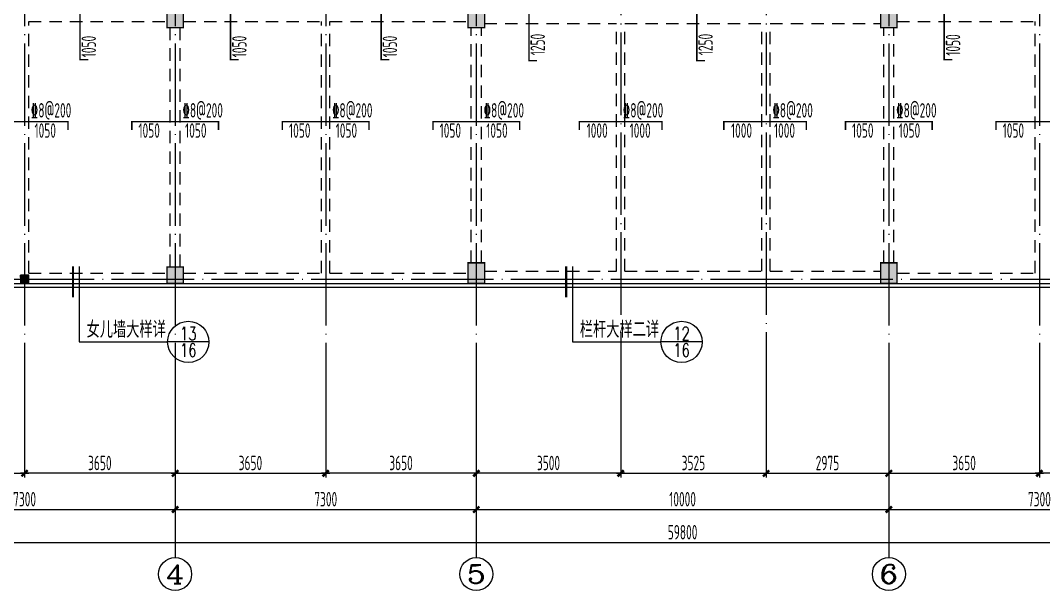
# Model space of a CAD drawing. Extents: x -472319 to -112444, y -516749 to -5704.
# Drawn here: x -288844 to -264044, y -318975 to -305157 of the extents above; entities that cross this region are included whole.
import ezdxf
from ezdxf.enums import TextEntityAlignment as Align

# ---------------------------------------------------------------- set-up
doc = ezdxf.new("R2010")
doc.units = 0
doc.header["$LTSCALE"] = 100
doc.header["$MEASUREMENT"] = 0
for name, pattern in [('3', [5, 3, -2]), ('CENTER', [2, 1.25, -0.25, 0.25, -0.25]), ('DOTE', [2.42, 2, -0.2, 0.02, -0.2])]:
    doc.linetypes.add(name, pattern=pattern)
for name, color, linetype in [('1301', 24, 'Continuous'), ('1305', 1, 'Continuous'), ('1306', 94, 'Continuous'), ('1307', 7, 'Continuous'), ('AXIS', 3, 'Continuous'), ('AXIS_TEXT', 7, 'Continuous'), ('COLUMN', 9, 'Continuous'), ('DIM_IDEN', 3, 'Continuous'), ('DOTE', 1, 'CENTER'), ('PUB_TEXT', 7, 'Continuous'), ('S_BEAM', 4, 'Continuous'), ('S_BEAMDASH', 134, '3'), ('S_CL', 2, 'Continuous')]:
    doc.layers.add(name, color=color, linetype=linetype)
doc.styles.add('_HZTXT', font='txt.shx', dxfattribs={"width": 0.35, "bigfont": 'hztxt.shx'})
doc.styles.add('_TCH_AXIS', font='COMPLEX', dxfattribs={"bigfont": 'GBCBIG'})
doc.styles.add('COMPLEX', font='COMPLEX')
doc.styles.add('HZ', font='tssdeng.shx', dxfattribs={"width": 0.6, "height": 350, "bigfont": 'a.shx'})
doc.styles.get("Standard").update_dxf_attribs({"font": 'tssdeng.shx', "width": 0.6, "bigfont": 'a.shx'})
doc.dimstyles.new('DIMN', dxfattribs={"dimtxt": 350, "dimasz": 150, "dimexe": 100, "dimexo": 100, "dimgap": 75, "dimtad": 1, "dimdec": 0, "dimzin": 0, "dimdsep": 46, "dimtxsty": 'HZ', "dimblk": 'ARCHTICK', "dimcen": 0.09, "dimdle": 100, "dimclrd": 3, "dimclre": 3, "dimclrt": 7, "dimazin": 2, "dimtfac": 1, "dimtdec": 0, "dimtmove": 2, "dimatfit": 3, "dimldrblk": 'ARCHTICK', "dimfxl": 1, "dimtolj": 1, "dimtzin": 0, "dimarcsym": 0})

# ---------------------------------------------------------------- blocks, each defined once
blk = doc.blocks.new('_ArchTick')
at = {"color": 0, "linetype": 'ByBlock', "const_width": 0.4}
blk.add_lwpolyline([(-0.5, -0.5), (0.5, 0.5)], dxfattribs=at)
blk = doc.blocks.new('*D1184')
at = {"layer": 'AXIS', "color": 3, "lineweight": -2, "transparency": 16777216}
for p, q in [((-292394, -315863), (-292394, -317111)), ((-285094, -315863), (-285094, -317111)), ((-292494, -317011), (-284994, -317011))]:
    blk.add_line(p, q, dxfattribs=at)
at = {"layer": 'Defpoints', "color": 0, "transparency": 16777216}
for p in [(-292394, -315763), (-285094, -315763), (-285094, -317011)]:
    blk.add_point(p, dxfattribs=at)
at = {"layer": 'AXIS', "color": 3, "lineweight": -2, "transparency": 16777216, "xscale": 150, "yscale": 150, "zscale": 150, "rotation": 180}
blk.add_blockref('_ArchTick', (-292394, -317011), dxfattribs=at)
at = {"layer": 'AXIS', "color": 3, "lineweight": -2, "transparency": 16777216, "xscale": 150, "yscale": 150, "zscale": 150}
blk.add_blockref('_ArchTick', (-285094, -317011), dxfattribs=at)
at = {"layer": 'AXIS', "color": 7, "transparency": 16777216, "insert": (-288744, -316761), "char_height": 350, "attachment_point": 5, "style": 'HZ'}
blk.add_mtext('\\A1;7300', dxfattribs=at)
blk = doc.blocks.new('*D1185')
at = {"layer": 'AXIS', "color": 3, "lineweight": -2, "transparency": 16777216}
for p, q in [((-285094, -315863), (-285094, -317111)), ((-277794, -315863), (-277794, -317111)), ((-285194, -317011), (-277694, -317011))]:
    blk.add_line(p, q, dxfattribs=at)
at = {"layer": 'Defpoints', "color": 0, "transparency": 16777216}
for p in [(-285094, -315763), (-277794, -315763), (-277794, -317011)]:
    blk.add_point(p, dxfattribs=at)
at = {"layer": 'AXIS', "color": 3, "lineweight": -2, "transparency": 16777216, "xscale": 150, "yscale": 150, "zscale": 150, "rotation": 180}
blk.add_blockref('_ArchTick', (-285094, -317011), dxfattribs=at)
at = {"layer": 'AXIS', "color": 3, "lineweight": -2, "transparency": 16777216, "xscale": 150, "yscale": 150, "zscale": 150}
blk.add_blockref('_ArchTick', (-277794, -317011), dxfattribs=at)
at = {"layer": 'AXIS', "color": 7, "transparency": 16777216, "insert": (-281444, -316761), "char_height": 350, "attachment_point": 5, "style": 'HZ'}
blk.add_mtext('\\A1;7300', dxfattribs=at)
blk = doc.blocks.new('*D1186')
at = {"layer": 'AXIS', "color": 3, "lineweight": -2, "transparency": 16777216}
for p, q in [((-277794, -315863), (-277794, -317111)), ((-267794, -315863), (-267794, -317111)), ((-277894, -317011), (-267694, -317011))]:
    blk.add_line(p, q, dxfattribs=at)
at = {"layer": 'Defpoints', "color": 0, "transparency": 16777216}
for p in [(-277794, -315763), (-267794, -315763), (-267794, -317011)]:
    blk.add_point(p, dxfattribs=at)
at = {"layer": 'AXIS', "color": 3, "lineweight": -2, "transparency": 16777216, "xscale": 150, "yscale": 150, "zscale": 150, "rotation": 180}
blk.add_blockref('_ArchTick', (-277794, -317011), dxfattribs=at)
at = {"layer": 'AXIS', "color": 3, "lineweight": -2, "transparency": 16777216, "xscale": 150, "yscale": 150, "zscale": 150}
blk.add_blockref('_ArchTick', (-267794, -317011), dxfattribs=at)
at = {"layer": 'AXIS', "color": 7, "transparency": 16777216, "insert": (-272794, -316761), "char_height": 350, "attachment_point": 5, "style": 'HZ'}
blk.add_mtext('\\A1;10000', dxfattribs=at)
blk = doc.blocks.new('*D1187')
at = {"layer": 'AXIS', "color": 3, "lineweight": -2, "transparency": 16777216}
for p, q in [((-267794, -315863), (-267794, -317111)), ((-260494, -315863), (-260494, -317111)), ((-267894, -317011), (-260394, -317011))]:
    blk.add_line(p, q, dxfattribs=at)
at = {"layer": 'Defpoints', "color": 0, "transparency": 16777216}
for p in [(-267794, -315763), (-260494, -315763), (-260494, -317011)]:
    blk.add_point(p, dxfattribs=at)
at = {"layer": 'AXIS', "color": 3, "lineweight": -2, "transparency": 16777216, "xscale": 150, "yscale": 150, "zscale": 150, "rotation": 180}
blk.add_blockref('_ArchTick', (-267794, -317011), dxfattribs=at)
at = {"layer": 'AXIS', "color": 3, "lineweight": -2, "transparency": 16777216, "xscale": 150, "yscale": 150, "zscale": 150}
blk.add_blockref('_ArchTick', (-260494, -317011), dxfattribs=at)
at = {"layer": 'AXIS', "color": 7, "transparency": 16777216, "insert": (-264144, -316761), "char_height": 350, "attachment_point": 5, "style": 'HZ'}
blk.add_mtext('\\A1;7300', dxfattribs=at)
blk = doc.blocks.new('*D1191')
at = {"layer": 'AXIS', "color": 3, "lineweight": -2, "transparency": 16777216}
for p, q in [((-302694, -315863), (-302694, -317911)), ((-242894, -315863), (-242894, -317911)), ((-302794, -317811), (-242794, -317811))]:
    blk.add_line(p, q, dxfattribs=at)
at = {"layer": 'Defpoints', "color": 0, "transparency": 16777216}
for p in [(-302694, -315763), (-242894, -315763), (-242894, -317811)]:
    blk.add_point(p, dxfattribs=at)
at = {"layer": 'AXIS', "color": 3, "lineweight": -2, "transparency": 16777216, "xscale": 150, "yscale": 150, "zscale": 150, "rotation": 180}
blk.add_blockref('_ArchTick', (-302694, -317811), dxfattribs=at)
at = {"layer": 'AXIS', "color": 3, "lineweight": -2, "transparency": 16777216, "xscale": 150, "yscale": 150, "zscale": 150}
blk.add_blockref('_ArchTick', (-242894, -317811), dxfattribs=at)
at = {"layer": 'AXIS', "color": 7, "transparency": 16777216, "insert": (-272794, -317561), "char_height": 350, "attachment_point": 5, "style": 'HZ'}
blk.add_mtext('\\A1;59800', dxfattribs=at)
blk = doc.blocks.new('_AXISO')
blk.add_circle((0, 0), 0.5)
at = {"layer": 'AXIS_TEXT', "style": 'COMPLEX', "width": 1.041667}
blk.add_attdef('A', text='', height=0.56, dxfattribs=at).set_placement((-0.25, -0.28), (0.25, -0.28), align=Align.FIT)
blk = doc.blocks.new('*D1225')
at = {"layer": '1301', "color": 3, "lineweight": -2, "transparency": 16777216}
for p, q in [((-277794, -314560), (-277794, -316234)), ((-274294, -314560), (-274294, -316234)), ((-274194, -316134), (-277894, -316134))]:
    blk.add_line(p, q, dxfattribs=at)
at = {"layer": 'Defpoints', "color": 0, "transparency": 16777216}
for p in [(-277794, -314460), (-274294, -314460), (-277794, -316134)]:
    blk.add_point(p, dxfattribs=at)
at = {"layer": '1301', "color": 3, "lineweight": -2, "transparency": 16777216, "xscale": 150, "yscale": 150, "zscale": 150, "rotation": 180}
blk.add_blockref('_ArchTick', (-277794, -316134), dxfattribs=at)
at = {"layer": '1301', "color": 3, "lineweight": -2, "transparency": 16777216, "xscale": 150, "yscale": 150, "zscale": 150}
blk.add_blockref('_ArchTick', (-274294, -316134), dxfattribs=at)
at = {"layer": '1301', "color": 7, "transparency": 16777216, "insert": (-276044, -315884), "char_height": 350, "attachment_point": 5, "style": 'HZ'}
blk.add_mtext('\\A1;3500', dxfattribs=at)
blk = doc.blocks.new('*D1226')
at = {"layer": '1301', "color": 3, "lineweight": -2, "transparency": 16777216}
for p, q in [((-270769, -314560), (-270769, -316234)), ((-267794, -314560), (-267794, -316234)), ((-270869, -316134), (-267694, -316134))]:
    blk.add_line(p, q, dxfattribs=at)
at = {"layer": 'Defpoints', "color": 0, "transparency": 16777216}
for p in [(-270769, -314460), (-267794, -314460), (-267794, -316134)]:
    blk.add_point(p, dxfattribs=at)
at = {"layer": '1301', "color": 3, "lineweight": -2, "transparency": 16777216, "xscale": 150, "yscale": 150, "zscale": 150, "rotation": 180}
blk.add_blockref('_ArchTick', (-270769, -316134), dxfattribs=at)
at = {"layer": '1301', "color": 3, "lineweight": -2, "transparency": 16777216, "xscale": 150, "yscale": 150, "zscale": 150}
blk.add_blockref('_ArchTick', (-267794, -316134), dxfattribs=at)
at = {"layer": '1301', "color": 7, "transparency": 16777216, "insert": (-269281, -315884), "char_height": 350, "attachment_point": 5, "style": 'HZ'}
blk.add_mtext('\\A1;2975', dxfattribs=at)
blk = doc.blocks.new('*D1244')
at = {"layer": '1301', "color": 3, "lineweight": -2, "transparency": 16777216}
for p, q in [((-274294, -314560), (-274294, -316234)), ((-270769, -314560), (-270769, -316234)), ((-274394, -316134), (-270669, -316134))]:
    blk.add_line(p, q, dxfattribs=at)
at = {"layer": 'Defpoints', "color": 0, "transparency": 16777216}
for p in [(-274294, -314460), (-270769, -314460), (-270769, -316134)]:
    blk.add_point(p, dxfattribs=at)
at = {"layer": '1301', "color": 3, "lineweight": -2, "transparency": 16777216, "xscale": 150, "yscale": 150, "zscale": 150, "rotation": 180}
blk.add_blockref('_ArchTick', (-274294, -316134), dxfattribs=at)
at = {"layer": '1301', "color": 3, "lineweight": -2, "transparency": 16777216, "xscale": 150, "yscale": 150, "zscale": 150}
blk.add_blockref('_ArchTick', (-270769, -316134), dxfattribs=at)
at = {"layer": '1301', "color": 7, "transparency": 16777216, "insert": (-272531, -315884), "char_height": 350, "attachment_point": 5, "style": 'HZ'}
blk.add_mtext('\\A1;3525', dxfattribs=at)
blk = doc.blocks.new('*D1245')
at = {"layer": '1301', "color": 3, "lineweight": -2, "transparency": 16777216}
for p, q in [((-288744, -314552), (-288744, -316234)), ((-285094, -314552), (-285094, -316234)), ((-284994, -316134), (-288844, -316134))]:
    blk.add_line(p, q, dxfattribs=at)
at = {"layer": 'Defpoints', "color": 0, "transparency": 16777216}
for p in [(-288744, -314452), (-285094, -314452), (-288744, -316134)]:
    blk.add_point(p, dxfattribs=at)
at = {"layer": '1301', "color": 3, "lineweight": -2, "transparency": 16777216, "xscale": 150, "yscale": 150, "zscale": 150, "rotation": 180}
blk.add_blockref('_ArchTick', (-288744, -316134), dxfattribs=at)
at = {"layer": '1301', "color": 3, "lineweight": -2, "transparency": 16777216, "xscale": 150, "yscale": 150, "zscale": 150}
blk.add_blockref('_ArchTick', (-285094, -316134), dxfattribs=at)
at = {"layer": '1301', "color": 7, "transparency": 16777216, "insert": (-286919, -315884), "char_height": 350, "attachment_point": 5, "style": 'HZ'}
blk.add_mtext('\\A1;3650', dxfattribs=at)
blk = doc.blocks.new('*D1246')
at = {"layer": '1301', "color": 3, "lineweight": -2, "transparency": 16777216}
for p, q in [((-292394, -314552), (-292394, -316234)), ((-288744, -314552), (-288744, -316234)), ((-292494, -316134), (-288644, -316134))]:
    blk.add_line(p, q, dxfattribs=at)
at = {"layer": 'Defpoints', "color": 0, "transparency": 16777216}
for p in [(-292394, -314452), (-288744, -314452), (-288744, -316134)]:
    blk.add_point(p, dxfattribs=at)
at = {"layer": '1301', "color": 3, "lineweight": -2, "transparency": 16777216, "xscale": 150, "yscale": 150, "zscale": 150, "rotation": 180}
blk.add_blockref('_ArchTick', (-292394, -316134), dxfattribs=at)
at = {"layer": '1301', "color": 3, "lineweight": -2, "transparency": 16777216, "xscale": 150, "yscale": 150, "zscale": 150}
blk.add_blockref('_ArchTick', (-288744, -316134), dxfattribs=at)
at = {"layer": '1301', "color": 7, "transparency": 16777216, "insert": (-290569, -315884), "char_height": 350, "attachment_point": 5, "style": 'HZ'}
blk.add_mtext('\\A1;3650', dxfattribs=at)
blk = doc.blocks.new('*D1247')
at = {"layer": '1301', "color": 3, "lineweight": -2, "transparency": 16777216}
for p, q in [((-281444, -314552), (-281444, -316234)), ((-277794, -314552), (-277794, -316234)), ((-277694, -316134), (-281544, -316134))]:
    blk.add_line(p, q, dxfattribs=at)
at = {"layer": 'Defpoints', "color": 0, "transparency": 16777216}
for p in [(-281444, -314452), (-277794, -314452), (-281444, -316134)]:
    blk.add_point(p, dxfattribs=at)
at = {"layer": '1301', "color": 3, "lineweight": -2, "transparency": 16777216, "xscale": 150, "yscale": 150, "zscale": 150, "rotation": 180}
blk.add_blockref('_ArchTick', (-281444, -316134), dxfattribs=at)
at = {"layer": '1301', "color": 3, "lineweight": -2, "transparency": 16777216, "xscale": 150, "yscale": 150, "zscale": 150}
blk.add_blockref('_ArchTick', (-277794, -316134), dxfattribs=at)
at = {"layer": '1301', "color": 7, "transparency": 16777216, "insert": (-279619, -315884), "char_height": 350, "attachment_point": 5, "style": 'HZ'}
blk.add_mtext('\\A1;3650', dxfattribs=at)
blk = doc.blocks.new('*D1248')
at = {"layer": '1301', "color": 3, "lineweight": -2, "transparency": 16777216}
for p, q in [((-285094, -314552), (-285094, -316234)), ((-281444, -314552), (-281444, -316234)), ((-285194, -316134), (-281344, -316134))]:
    blk.add_line(p, q, dxfattribs=at)
at = {"layer": 'Defpoints', "color": 0, "transparency": 16777216}
for p in [(-285094, -314452), (-281444, -314452), (-281444, -316134)]:
    blk.add_point(p, dxfattribs=at)
at = {"layer": '1301', "color": 3, "lineweight": -2, "transparency": 16777216, "xscale": 150, "yscale": 150, "zscale": 150, "rotation": 180}
blk.add_blockref('_ArchTick', (-285094, -316134), dxfattribs=at)
at = {"layer": '1301', "color": 3, "lineweight": -2, "transparency": 16777216, "xscale": 150, "yscale": 150, "zscale": 150}
blk.add_blockref('_ArchTick', (-281444, -316134), dxfattribs=at)
at = {"layer": '1301', "color": 7, "transparency": 16777216, "insert": (-283269, -315884), "char_height": 350, "attachment_point": 5, "style": 'HZ'}
blk.add_mtext('\\A1;3650', dxfattribs=at)
blk = doc.blocks.new('*D1249')
at = {"layer": '1301', "color": 3, "lineweight": -2, "transparency": 16777216}
for p, q in [((-264144, -314552), (-264144, -316234)), ((-260494, -314552), (-260494, -316234)), ((-260394, -316134), (-264244, -316134))]:
    blk.add_line(p, q, dxfattribs=at)
at = {"layer": 'Defpoints', "color": 0, "transparency": 16777216}
for p in [(-264144, -314452), (-260494, -314452), (-264144, -316134)]:
    blk.add_point(p, dxfattribs=at)
at = {"layer": '1301', "color": 3, "lineweight": -2, "transparency": 16777216, "xscale": 150, "yscale": 150, "zscale": 150, "rotation": 180}
blk.add_blockref('_ArchTick', (-264144, -316134), dxfattribs=at)
at = {"layer": '1301', "color": 3, "lineweight": -2, "transparency": 16777216, "xscale": 150, "yscale": 150, "zscale": 150}
blk.add_blockref('_ArchTick', (-260494, -316134), dxfattribs=at)
at = {"layer": '1301', "color": 7, "transparency": 16777216, "insert": (-262319, -315884), "char_height": 350, "attachment_point": 5, "style": 'HZ'}
blk.add_mtext('\\A1;3650', dxfattribs=at)
blk = doc.blocks.new('*D1250')
at = {"layer": '1301', "color": 3, "lineweight": -2, "transparency": 16777216}
for p, q in [((-267794, -314552), (-267794, -316234)), ((-264144, -314552), (-264144, -316234)), ((-267894, -316134), (-264044, -316134))]:
    blk.add_line(p, q, dxfattribs=at)
at = {"layer": 'Defpoints', "color": 0, "transparency": 16777216}
for p in [(-267794, -314452), (-264144, -314452), (-264144, -316134)]:
    blk.add_point(p, dxfattribs=at)
at = {"layer": '1301', "color": 3, "lineweight": -2, "transparency": 16777216, "xscale": 150, "yscale": 150, "zscale": 150, "rotation": 180}
blk.add_blockref('_ArchTick', (-267794, -316134), dxfattribs=at)
at = {"layer": '1301', "color": 3, "lineweight": -2, "transparency": 16777216, "xscale": 150, "yscale": 150, "zscale": 150}
blk.add_blockref('_ArchTick', (-264144, -316134), dxfattribs=at)
at = {"layer": '1301', "color": 7, "transparency": 16777216, "insert": (-265969, -315884), "char_height": 350, "attachment_point": 5, "style": 'HZ'}
blk.add_mtext('\\A1;3650', dxfattribs=at)

msp = doc.modelspace()

# ---------------------------------------------------------------- hatches: boundary and pattern name
at = {"layer": 'COLUMN'}
h = msp.add_hatch(dxfattribs=at)
h.set_pattern_fill('ANSI31', color=0)
h.set_pattern_definition([(45, (-339881.33058, -125794.39142), (-0.08838834765, 0.08838834765), [])])
h.paths.add_polyline_path([(-288843.831, -311532.391), (-288643.831, -311532.391), (-288643.831, -311332.391), (-288843.831, -311332.391)])
at = {"layer": 'S_CL'}
h = msp.add_hatch(dxfattribs=at)
h.set_pattern_fill('ANSI31', color=256)
h.set_pattern_definition([(45, (114544.49969, 334608), (-0.088388347648, 0.088388347648), [])])
h.paths.add_polyline_path([(-299493.831, -297032.39), (-299493.831, -296532.39), (-299893.831, -296532.39), (-299893.831, -297032.39)])
h.paths.add_polyline_path([(-299493.831, -303132.391), (-299493.831, -302732.391), (-299893.831, -302732.391), (-299893.831, -303132.391)])
h.paths.add_polyline_path([(-299493.831, -305332.391), (-299493.831, -304932.391), (-299893.831, -304932.391), (-299893.831, -305332.391)])
h.paths.add_polyline_path([(-299493.831, -311532.391), (-299493.831, -311032.391), (-299893.831, -311032.391), (-299893.831, -311532.391)])
h.paths.add_polyline_path([(-302393.831, -297032.39), (-302393.831, -296532.39), (-302793.831, -296532.39), (-302793.831, -297032.39)])
h.paths.add_polyline_path([(-302393.831, -303132.391), (-302393.831, -302732.391), (-302793.831, -302732.391), (-302793.831, -303132.391)])
h.paths.add_polyline_path([(-302393.831, -305332.391), (-302393.831, -304932.391), (-302793.831, -304932.391), (-302793.831, -305332.391)])
h.paths.add_polyline_path([(-302393.831, -311532.391), (-302393.831, -311032.391), (-302793.831, -311032.391), (-302793.831, -311532.391)])
h.paths.add_polyline_path([(-242793.829, -311532.391), (-242793.829, -311032.391), (-243193.829, -311032.391), (-243193.829, -311532.391)])
h.paths.add_polyline_path([(-245693.829, -311532.391), (-245693.829, -311032.391), (-246093.829, -311032.391), (-246093.829, -311532.391)])
h.paths.add_polyline_path([(-252993.829, -311532.391), (-252993.829, -311132.391), (-253393.829, -311132.391), (-253393.829, -311532.391)])
h.paths.add_polyline_path([(-260293.829, -311532.391), (-260293.829, -311132.391), (-260693.829, -311132.391), (-260693.829, -311532.391)])
h.paths.add_polyline_path([(-267593.829, -311532.391), (-267593.829, -311032.391), (-267993.829, -311032.391), (-267993.829, -311532.391)])
h.paths.add_polyline_path([(-277593.831, -311532.391), (-277593.831, -311032.391), (-277993.831, -311032.391), (-277993.831, -311532.391)])
h.paths.add_polyline_path([(-284893.831, -311532.391), (-284893.831, -311132.391), (-285293.831, -311132.391), (-285293.831, -311532.391)])
h.paths.add_polyline_path([(-292193.831, -311532.391), (-292193.831, -311132.391), (-292593.831, -311132.391), (-292593.831, -311532.391)])
h.paths.add_polyline_path([(-242793.829, -297032.39), (-242793.829, -296532.39), (-243193.829, -296532.39), (-243193.829, -297032.39)])
h.paths.add_polyline_path([(-242793.829, -303132.391), (-242793.829, -302732.391), (-243193.829, -302732.391), (-243193.829, -303132.391)])
h.paths.add_polyline_path([(-242793.829, -305332.391), (-242793.829, -304932.391), (-243193.829, -304932.391), (-243193.829, -305332.391)])
h.paths.add_polyline_path([(-245693.829, -297032.39), (-245693.829, -296532.39), (-246093.829, -296532.39), (-246093.829, -297032.39)])
h.paths.add_polyline_path([(-245693.829, -303132.391), (-245693.829, -302732.391), (-246093.829, -302732.391), (-246093.829, -303132.391)])
h.paths.add_polyline_path([(-245693.829, -305332.391), (-245693.829, -304932.391), (-246093.829, -304932.391), (-246093.829, -305332.391)])
h.paths.add_polyline_path([(-252993.829, -296932.39), (-252993.829, -296532.39), (-253393.829, -296532.39), (-253393.829, -296932.39)])
h.paths.add_polyline_path([(-260293.829, -296932.39), (-260293.829, -296532.39), (-260693.829, -296532.39), (-260693.829, -296932.39)])
h.paths.add_polyline_path([(-267593.829, -296932.39), (-267593.829, -296532.39), (-267993.829, -296532.39), (-267993.829, -296932.39)])
h.paths.add_polyline_path([(-270593.829, -297032.39), (-270593.829, -296532.39), (-270993.829, -296532.39), (-270993.829, -297032.39)])
h.paths.add_polyline_path([(-277593.831, -297032.39), (-277593.831, -296532.39), (-277993.831, -296532.39), (-277993.831, -297032.39)])
h.paths.add_polyline_path([(-284893.831, -296932.39), (-284893.831, -296532.39), (-285293.831, -296532.39), (-285293.831, -296932.39)])
h.paths.add_polyline_path([(-292193.831, -296932.39), (-292193.831, -296532.39), (-292593.831, -296532.39), (-292593.831, -296932.39)])
h.paths.add_polyline_path([(-260293.829, -303132.391), (-260293.829, -302732.391), (-260693.829, -302732.391), (-260693.829, -303132.391)])
h.paths.add_polyline_path([(-260293.829, -305332.391), (-260293.829, -304932.391), (-260693.829, -304932.391), (-260693.829, -305332.391)])
h.paths.add_polyline_path([(-267593.829, -303132.391), (-267593.829, -302732.391), (-267993.829, -302732.391), (-267993.829, -303132.391)])
h.paths.add_polyline_path([(-267593.829, -305332.391), (-267593.829, -304932.391), (-267993.829, -304932.391), (-267993.829, -305332.391)])
h.paths.add_polyline_path([(-270593.829, -303132.391), (-270593.829, -302632.391), (-270993.829, -302632.391), (-270993.829, -303132.391)])
h.paths.add_polyline_path([(-277593.831, -303132.391), (-277593.831, -302632.391), (-277993.831, -302632.391), (-277993.831, -303132.391)])
h.paths.add_polyline_path([(-277593.831, -305332.391), (-277593.831, -304932.391), (-277993.831, -304932.391), (-277993.831, -305332.391)])
h.paths.add_polyline_path([(-284893.831, -303132.391), (-284893.831, -302732.391), (-285293.831, -302732.391), (-285293.831, -303132.391)])
h.paths.add_polyline_path([(-284893.831, -305332.391), (-284893.831, -304932.391), (-285293.831, -304932.391), (-285293.831, -305332.391)])

# ---------------------------------------------------------------- linework, layer by layer
msp.add_lwpolyline([(-261293.829, -296432.39), (-242693.829, -296432.39), (-242693.829, -311632.39), (-302893.829, -311632.39), (-302893.829, -296432.39), (-284293.829, -296432.39)])
at = {"layer": '1305', "const_width": 35}
for points in [[(-272249.331, -306132.391), (-272449.331, -306132.391), (-272449.329, -301032.391), (-272249.329, -301032.391)], [(-276318.831, -306132.391), (-276518.831, -306132.391), (-276518.829, -301757.391), (-276318.829, -301757.391)], [(-287201.333, -306107.391), (-287401.333, -306107.391), (-287401.331, -301957.391), (-287201.331, -301957.391)], [(-283551.331, -306107.391), (-283751.331, -306107.391), (-283751.329, -301957.391), (-283551.329, -301957.391)], [(-279901.333, -306107.391), (-280101.333, -306107.391), (-280101.331, -301957.391), (-279901.331, -301957.391)], [(-266251.333, -306107.391), (-266451.333, -306107.391), (-266451.333, -301957.391), (-266251.333, -301957.391)], [(-289793.832, -307812.392), (-289793.831, -307612.392), (-287693.831, -307612.392), (-287693.831, -307812.393)], [(-286143.831, -307812.392), (-286143.831, -307612.392), (-284043.831, -307612.392), (-284043.831, -307812.393)], [(-282493.833, -307812.392), (-282493.833, -307612.392), (-280393.833, -307612.393), (-280393.833, -307812.393)], [(-278843.833, -307812.392), (-278843.833, -307612.392), (-276743.833, -307612.393), (-276743.833, -307812.393)], [(-275293.833, -307812.392), (-275293.833, -307612.392), (-273293.833, -307612.393), (-273293.833, -307812.393)], [(-271793.833, -307812.391), (-271793.833, -307612.391), (-269793.833, -307612.392), (-269793.833, -307812.392)], [(-268843.833, -307812.392), (-268843.833, -307612.392), (-266743.833, -307612.393), (-266743.833, -307812.393)], [(-265193.833, -307812.392), (-265193.833, -307612.391), (-263093.833, -307612.392), (-263093.833, -307812.392)]]:
    msp.add_lwpolyline(points, dxfattribs=at)
at = {"layer": 'AXIS'}
for p, q in [((-285093.829, -315762.782), (-285093.829, -318175.078)), ((-277793.829, -315762.782), (-277793.829, -318175.078)), ((-267793.829, -315762.782), (-267793.829, -318175.078))]:
    msp.add_line(p, q, dxfattribs=at)
at = {"layer": 'COLUMN', "color": 0}
msp.add_lwpolyline([(-288843.831, -311532.391), (-288643.831, -311532.391), (-288643.831, -311332.391), (-288843.831, -311332.391)], close=True, dxfattribs=at)
at = {"layer": 'DIM_IDEN'}
for p, q in [((-287422.5, -311120.78), (-287422.5, -312948.739)), ((-275465, -311120.78), (-275465, -312948.739)), ((-287422.5, -312948.739), (-285275.928, -312948.739)), ((-284275.928, -312948.739), (-285275.928, -312948.739)), ((-275465, -312948.739), (-273318.428, -312948.739)), ((-272318.428, -312948.739), (-273318.428, -312948.739))]:
    msp.add_line(p, q, dxfattribs=at)
at = {"layer": 'DIM_IDEN', "const_width": 50}
for points in [[(-287572.5, -311120.78), (-287572.5, -311866.943)], [(-275615, -311120.78), (-275615, -311866.943)]]:
    msp.add_lwpolyline(points, dxfattribs=at)
at = {"layer": 'DIM_IDEN'}
for centre in [(-284775.928, -312948.739), (-272818.428, -312948.739)]:
    msp.add_circle(centre, 500, dxfattribs=at)
at = {"layer": 'DOTE', "linetype": 'DOTE', "ltscale": 10}
for p, q in [((-288743.829, -293612.742), (-288743.829, -315762.782)), ((-285093.829, -293612.742), (-285093.829, -315762.782)), ((-281443.829, -293612.742), (-281443.829, -315762.782)), ((-277793.829, -293612.742), (-277793.829, -315762.782)), ((-267793.829, -293612.742), (-267793.829, -315762.782)), ((-264143.829, -293612.742), (-264143.829, -315762.782)), ((-274293.829, -303032.39), (-274293.829, -315762.782)), ((-270768.829, -303032.39), (-270768.829, -315762.782)), ((-241075.018, -311432.39), (-304367.647, -311432.39))]:
    msp.add_line(p, q, dxfattribs=at)
at = {"layer": 'S_BEAM'}
for p, q in [((-292193.831, -311532.391), (-288743.831, -311532.391)), ((-288743.831, -311532.391), (-285293.831, -311532.391)), ((-284893.831, -311532.391), (-281443.831, -311532.391)), ((-281443.831, -311532.391), (-277993.831, -311532.391)), ((-277593.831, -311532.391), (-274293.829, -311532.391)), ((-274293.829, -311532.391), (-270793.829, -311532.391)), ((-270793.829, -311532.391), (-267993.829, -311532.391)), ((-267593.829, -311532.391), (-264143.829, -311532.391)), ((-264143.829, -311532.391), (-260693.829, -311532.391))]:
    msp.add_line(p, q, dxfattribs=at)
at = {"layer": 'S_BEAMDASH'}
for p, q in [((-288643.831, -311282.391), (-288643.831, -305182.391)), ((-288643.831, -305182.391), (-285293.831, -305182.391)), ((-284893.831, -305182.391), (-281543.831, -305182.391)), ((-281543.831, -311282.391), (-281543.831, -305182.391)), ((-281343.831, -311282.391), (-281343.831, -305182.391)), ((-281343.831, -305182.391), (-277993.831, -305182.391)), ((-277593.831, -305232.391), (-274393.829, -305232.391)), ((-274393.829, -311232.391), (-274393.829, -305232.391)), ((-274193.829, -311232.391), (-274193.829, -305232.391)), ((-274193.829, -305232.391), (-270868.829, -305232.391)), ((-270868.829, -311232.391), (-270868.829, -305232.391)), ((-270668.829, -311232.391), (-270668.829, -305232.391)), ((-270668.829, -305232.391), (-267993.829, -305232.391)), ((-267593.829, -305182.391), (-264243.829, -305182.391)), ((-264243.829, -311282.391), (-264243.829, -305182.391)), ((-285218.831, -311132.391), (-285218.831, -305332.391)), ((-284968.831, -311132.391), (-284968.831, -305332.391)), ((-277918.831, -311032.391), (-277918.831, -305332.391)), ((-277668.831, -311032.391), (-277668.831, -305332.391)), ((-267918.829, -311032.391), (-267918.829, -305332.391)), ((-267668.829, -311032.391), (-267668.829, -305332.391)), ((-277593.831, -311232.391), (-274393.829, -311232.391)), ((-274193.829, -311232.391), (-270868.829, -311232.391)), ((-270668.829, -311232.391), (-267993.829, -311232.391)), ((-288643.831, -311282.391), (-285293.831, -311282.391)), ((-284893.831, -311282.391), (-281543.831, -311282.391)), ((-281343.831, -311282.391), (-277993.831, -311282.391)), ((-267593.829, -311282.391), (-264243.829, -311282.391))]:
    msp.add_line(p, q, dxfattribs=at)
at = {"layer": 'S_CL', "const_width": 35}
for points in [[(-284893.831, -305332.391), (-284893.831, -304932.391), (-285293.831, -304932.391), (-285293.831, -305332.391)], [(-277593.831, -305332.391), (-277593.831, -304932.391), (-277993.831, -304932.391), (-277993.831, -305332.391)], [(-267593.829, -305332.391), (-267593.829, -304932.391), (-267993.829, -304932.391), (-267993.829, -305332.391)], [(-284893.831, -311532.391), (-284893.831, -311132.391), (-285293.831, -311132.391), (-285293.831, -311532.391)], [(-277593.831, -311532.391), (-277593.831, -311032.391), (-277993.831, -311032.391), (-277993.831, -311532.391)], [(-267593.829, -311532.391), (-267593.829, -311032.391), (-267993.829, -311032.391), (-267993.829, -311532.391)]]:
    msp.add_lwpolyline(points, close=True, dxfattribs=at)

# ---------------------------------------------------------------- block references
at = {"layer": 'AXIS'}
ref = msp.add_blockref('_AXISO', (-285093.829, -318575.078), dxfattribs=dict(at, xscale=800, yscale=800, zscale=800))
ref.add_attrib('A', '4', dxfattribs={"layer": 'AXIS_TEXT', "height": 452.548, "style": '_TCH_AXIS', "width": 1.3125}).set_placement((-285320.103, -318801.352), (-284867.554, -318801.352), align=Align.FIT)
ref = msp.add_blockref('_AXISO', (-277793.829, -318575.078), dxfattribs=dict(at, xscale=800, yscale=800, zscale=800))
ref.add_attrib('A', '5', dxfattribs={"layer": 'AXIS_TEXT', "height": 452.548, "style": '_TCH_AXIS', "width": 1.5}).set_placement((-278020.103, -318801.352), (-277567.554, -318801.352), align=Align.FIT)
ref = msp.add_blockref('_AXISO', (-267793.829, -318575.078), dxfattribs=dict(at, xscale=800, yscale=800, zscale=800))
ref.add_attrib('A', '6', dxfattribs={"layer": 'AXIS_TEXT', "height": 452.548, "style": '_TCH_AXIS', "width": 1.5}).set_placement((-268020.103, -318801.352), (-267567.554, -318801.352), align=Align.FIT)

# ---------------------------------------------------------------- texts
at = {"layer": '1306', "width": 0.6}
for s, p in [('1250', (-276130.43, -306000.392)), ('1250', (-272060.93, -306000.392)), ('1050', (-266062.934, -306012.391)), ('1050', (-287012.932, -306049.892)), ('1050', (-283362.93, -306049.892)), ('1050', (-279712.932, -306049.892))]:
    msp.add_text(s, height=350, rotation=90, dxfattribs=at).set_placement(p)
for s, p in [('1050', (-288503.831, -308000.792)), ('1050', (-285984.331, -308000.792)), ('1050', (-284853.831, -308000.792)), ('1050', (-282334.333, -308000.792)), ('1050', (-281203.833, -308000.792)), ('1050', (-278684.333, -308000.792)), ('1050', (-277553.833, -308000.792)), ('1000', (-275120.833, -308000.792)), ('1000', (-274078.833, -308000.792)), ('1000', (-271620.833, -308000.792)), ('1000', (-270578.833, -308000.792)), ('1050', (-268685.833, -308000.792)), ('1050', (-267553.833, -308000.792)), ('1050', (-265035.833, -308000.792))]:
    msp.add_text(s, height=350, dxfattribs=at).set_placement(p)
at = {"layer": '1307', "width": 0.6}
for p in [(-288591.331, -307510.793), (-284916.331, -307510.793), (-281291.333, -307510.793), (-277616.333, -307510.793), (-274241.331, -307510.793), (-270616.331, -307510.793), (-267616.333, -307510.794)]:
    msp.add_text('\x848@200', height=350, dxfattribs=at).set_placement(p)
at = {"layer": 'PUB_TEXT', "style": '_HZTXT', "width": 0.8}
for s, p in [('女儿墙大样详', (-287240.495, -312848.739)), ('栏杆大样二详', (-275282.995, -312848.739))]:
    msp.add_text(s, height=400, dxfattribs=at).set_placement(p)
at = {"layer": 'PUB_TEXT', "style": '_HZTXT'}
for s, width, p, p2 in [('13', 0.875, (-284977.174, -312908.49), (-284574.682, -312908.49)), ('12', 0.875, (-273019.674, -312908.49), (-272617.182, -312908.49)), ('16', 0.905172, (-284977.174, -313310.982), (-284574.682, -313310.982)), ('16', 0.905172, (-273019.674, -313310.982), (-272617.182, -313310.982))]:
    msp.add_text(s, height=321.9938, dxfattribs=dict(at, width=width)).set_placement(p, p2, align=Align.FIT)

# ---------------------------------------------------------------- dimensions: what is measured, and where the dimension line sits
at = {"layer": '1301', "color": 7}
for base, p1, p2, picture, middle in [((-288743.829, -316134.281), (-292393.829, -314452.039), (-288743.829, -314452.039), '*D1246', (-290568.829, -315884.281)), ((-281443.829, -316134.281), (-285093.829, -314452.039), (-281443.829, -314452.039), '*D1248', (-283268.829, -315884.281)), ((-270768.829, -316134.281), (-274293.829, -314460), (-270768.829, -314460), '*D1244', (-272531.329, -315884.281)), ((-267793.829, -316134.281), (-270768.829, -314460), (-267793.829, -314460), '*D1226', (-269281.329, -315884.281)), ((-264143.829, -316134.281), (-267793.829, -314452.039), (-264143.829, -314452.039), '*D1250', (-265968.829, -315884.281))]:
    dim = msp.add_linear_dim(base=base, p1=p1, p2=p2, angle=180, dimstyle='DIMN', override={"dimfxl": 100}, dxfattribs=at)
    dim.commit()
    dim.dimension.update_dxf_attribs({"geometry": picture, "text_midpoint": middle})
for base, p1, p2, picture, middle in [((-288743.829, -316134.281), (-285093.829, -314452.039), (-288743.829, -314452.039), '*D1245', (-286918.829, -315884.281)), ((-281443.829, -316134.281), (-277793.829, -314452.039), (-281443.829, -314452.039), '*D1247', (-279618.829, -315884.281)), ((-277793.829, -316134.281), (-274293.829, -314460), (-277793.829, -314460), '*D1225', (-276043.829, -315884.281)), ((-264143.829, -316134.281), (-260493.829, -314452.039), (-264143.829, -314452.039), '*D1249', (-262318.829, -315884.281))]:
    dim = msp.add_linear_dim(base=base, p1=p1, p2=p2, dimstyle='DIMN', override={"dimfxl": 100}, dxfattribs=at)
    dim.commit()
    dim.dimension.update_dxf_attribs({"geometry": picture, "text_midpoint": middle})
at = {"layer": 'AXIS'}
for p1, p2, distance, picture, middle in [((-302693.829, -315762.782), (-242893.829, -315762.782), -2048, '*D1191', (-272793.829, -317560.782)), ((-292393.829, -315762.782), (-285093.829, -315762.782), -1248, '*D1184', (-288743.829, -316760.782)), ((-285093.829, -315762.782), (-277793.829, -315762.782), -1248, '*D1185', (-281443.829, -316760.782)), ((-277793.829, -315762.782), (-267793.829, -315762.782), -1248, '*D1186', (-272793.829, -316760.782)), ((-267793.829, -315762.782), (-260493.829, -315762.782), -1248, '*D1187', (-264143.829, -316760.782))]:
    dim = msp.add_aligned_dim(p1=p1, p2=p2, distance=distance, dimstyle='DIMN', dxfattribs=at)
    dim.commit()
    dim.dimension.update_dxf_attribs({"geometry": picture, "text_midpoint": middle})

doc.saveas('drawing.dxf')
